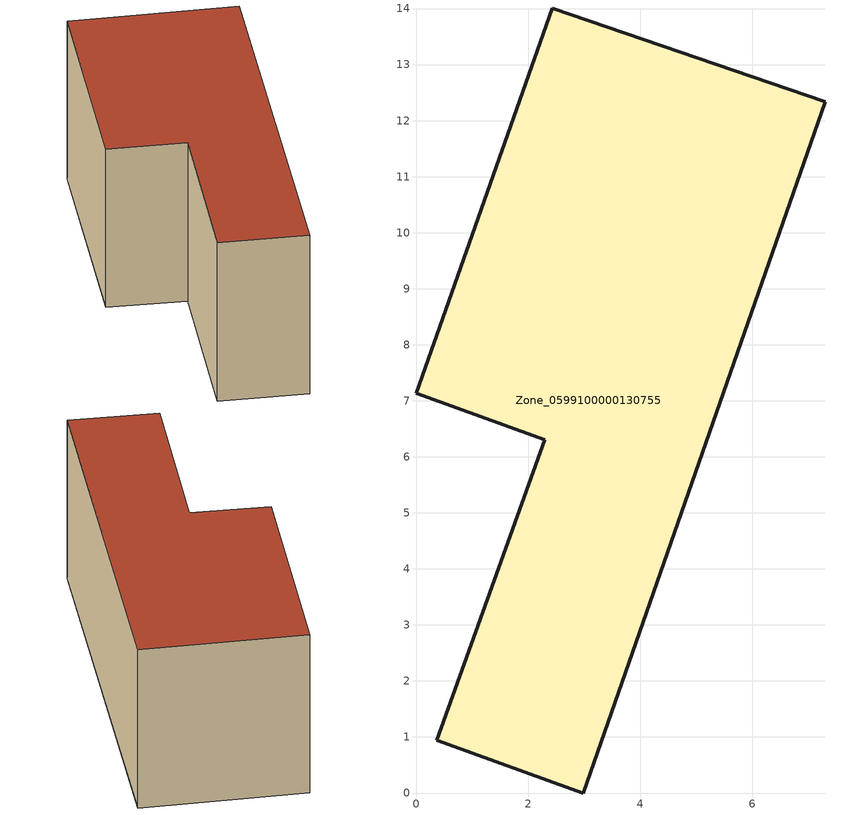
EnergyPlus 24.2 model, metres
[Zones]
Zone_0599100000130755
 floor ground (C_G): 2.43,14.01 7.3,12.34 2.98,0 0.37,0.94 2.29,6.3 0,7.13 z0
 wall outside (C_F): 7.3,12.34 2.43,14.01 0,7.13 2.29,6.3 0.37,0.94 2.98,0 7.3,12.34 z0:5.49
 roof outside (C_R): 2.98,0 7.3,12.34 2.43,14.01 0,7.13 2.29,6.3 0.37,0.94 z5.49
[BUILDING]
Pand.0599100000130755: North Axis=0; Terrain=City; Loads Convergence Tolerance Value=0.04; Temperature Convergence Tolerance Value=0.4; Solar Distribution=FullExterior; Maximum Number of Warmup Days=25; Minimum Number of Warmup Days=1
[Site:Location]
Rotterdam.The.Hague.AP_ZH_NLD Design_Conditions: Latitude=51.96; Longitude=4.45; Time Zone=1; Elevation=-4.5
[SITE:GROUNDTEMPERATURE:BUILDINGSURFACE]
18, 18, 18, 18, 18, 18, 18, 18, 18, 18, 18, 18
[MATERIAL] Thermal Absorptance=0.9; Solar Absorptance=0.7; Visible Absorptance=0.7
Name | Roughness | Thickness | Conductivity | Density | Specific Heat
G.D.1965 | MediumSmooth | 0.15 | 1 | 540 | 1210
F.D.1965 | Rough | 0.3 | 0.857143 | 1920 | 840
R.D.1965 | MediumRough | 0.2 | 0.08 | 1500 | 1000
[CONSTRUCTION]
C_G: G.D.1965
C_F: F.D.1965
C_R: R.D.1965
[ZONE]
Zone_0599100000130755: Type=1; Multiplier=1; Ceiling Height=Autocalculate; Volume=Autocalculate; Floor Area=autocalculate; Part of Total Floor Area=Yes
[ZONEINFILTRATION:DESIGNFLOWRATE]
Infil_Zone_0599100000130755: Zone or ZoneList or Space or SpaceList=Zone_0599100000130755; Schedule=AlwaysOn; Design Flow Rate Calculation Method=Flow/Area; Flow Rate per Floor Area=0.0042; Constant Term Coefficient=1; Temperature Term Coefficient=0; Velocity Term Coefficient=0; Velocity Squared Term Coefficient=0
[HVACTEMPLATE:ZONE:IDEALLOADSAIRSYSTEM]
Zone_0599100000130755: Maximum Heating Supply Air Temperature=50; Minimum Cooling Supply Air Temperature=13; Maximum Heating Supply Air Humidity Ratio=0.0156; Minimum Cooling Supply Air Humidity Ratio=0.0077; Heating Limit=NoLimit; Cooling Limit=NoLimit; Dehumidification Control Type=ConstantSensibleHeatRatio; Cooling Sensible Heat Ratio=0.7; Dehumidification Setpoint=60; Humidification Control Type=None; Humidification Setpoint=30; Outdoor Air Method=None; Outdoor Air Flow Rate per Person=0.00944; Outdoor Air Flow Rate per Zone Floor Area=0; Outdoor Air Flow Rate per Zone=0; Demand Controlled Ventilation Type=None; Outdoor Air Economizer Type=NoEconomizer; Heat Recovery Type=None; Sensible Heat Recovery Effectiveness=0.7; Latent Heat Recovery Effectiveness=0.65
[ZONECONTROL:THERMOSTAT]
ThermostatControl_Zone_0599100000130755: Zone or ZoneList=Zone_0599100000130755; Control Type Schedule=DualSetpointControlType; Control 1=Thermostat_Zone_0599100000130755; Temperature Difference Between Cutout And Setpoint=0
[THERMOSTATSETPOINT:DUALSETPOINT]
Thermostat_Zone_0599100000130755: Heating Setpoint Temperature Schedule=HeatingSetpoint_Zone_0599100000130755; Cooling Setpoint Temperature Schedule=CoolingSetpoint_Zone_0599100000130755
[SCHEDULE:COMPACT]
HeatingSetpoint_Zone_0599100000130755: Through: 12/31, For: AllDays, Until: 24:00, 21
CoolingSetpoint_Zone_0599100000130755: Through: 12/31, For: AllDays, Until: 24:00, 24
DualSetpointControlType: Through: 12/31, For: AllDays, Until: 24:00, 4
AlwaysOn: Through: 12/31, For: AllDays, Until: 24:00, 1
